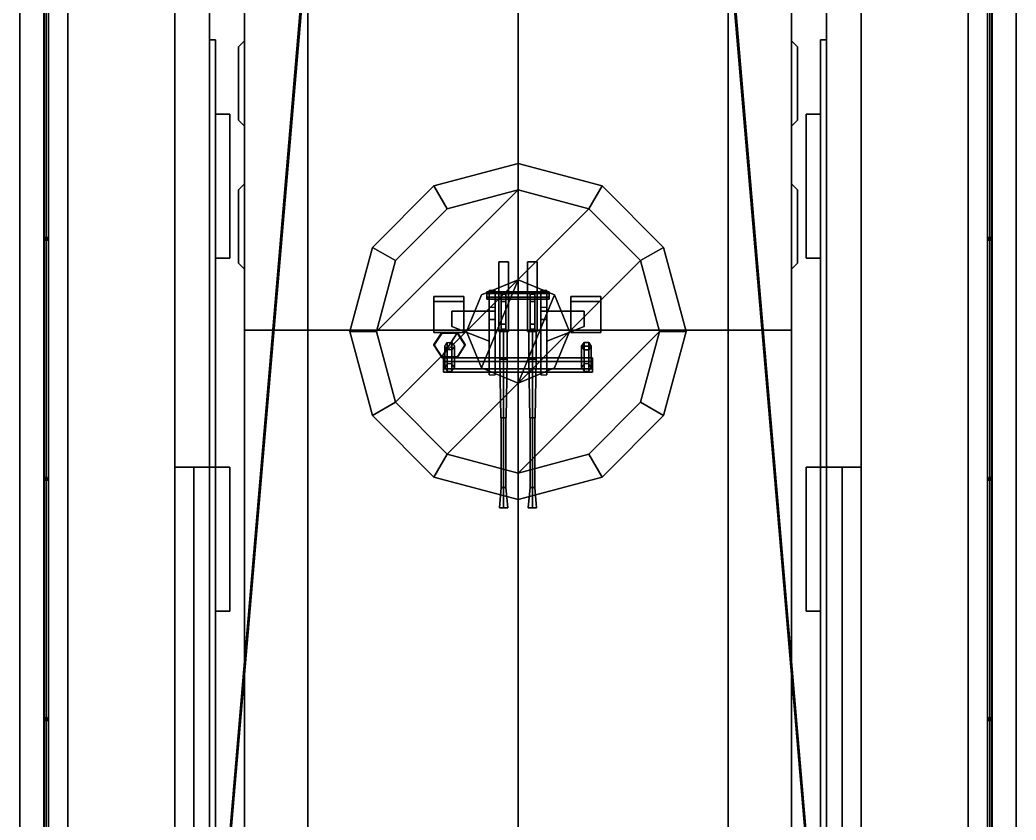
# Model space of a CAD drawing. Header units: millimetres. Extents: x -5.1 to 5.1, y -27.1 to 35.2.
# Drawn here: x -4.15 to 4.15, y 4.27 to 10.93 of the extents above; entities that cross this region are included whole.
import ezdxf

# ---------------------------------------------------------------- set-up
doc = ezdxf.new("R2010")
doc.units = ezdxf.units.MM
for name, color, linetype in [('cables', 6, 'Continuous'), ('drawing', 9, 'Continuous'), ('gun', 1, 'Continuous'), ('railings', 6, 'Continuous'), ('sleeve', 5, 'Continuous'), ('superstructure', 3, 'Continuous'), ('turret', 2, 'Continuous')]:
    doc.layers.add(name, color=color, linetype=linetype)

msp = doc.modelspace()

# ---------------------------------------------------------------- linework, layer by layer
for points in [[(-4.15, 11.13, 0.5), (-4.15, 11.13, 0.25), (-4.15, 0, 0.25), (-4.15, 0, 0.5)], [(-4.15, 0, 0.25), (-4.15, 11.13, 0.25), (-3.95, 11.13, 0.25), (-3.95, 0, 0.25)], [(-3.95, 0, 0.5), (-3.95, 11.13, 0.5), (-4.15, 11.13, 0.5), (-4.15, 0, 0.5)], [(-3.95, 11.13), (-3.95, 11.13, -1.15), (-3.95, 0, -1.15), (-3.95, 0)], [(-3.95, 11.13, -1.15), (-3.75, 11.13, -1.36), (-3.75, 0, -1.36), (-3.95, 0, -1.15)], [(-3.95, 11.13, 0.25), (-3.95, 11.13), (-3.95, 0), (-3.95, 0, 0.25)], [(-3.95, 11.13, 0.89), (-3.95, 11.13, 0.5), (-3.95, 0, 0.5), (-3.95, 0, 0.89)], [(-2.28, 2.44, 0.89), (-2.28, 11.13, 0.89), (-3.95, 11.13, 0.89), (-3.95, 0, 0.89)], [(-3.75, 0, -1.36), (-3.75, 11.13, -1.36), (3.75, 11.13, -1.36), (3.75, 0, -1.36)], [(3.95, 0, 0.89), (3.95, 11.13, 0.89), (2.28, 11.13, 0.89), (2.28, 2.44, 0.89)], [(3.75, 0, -1.36), (3.75, 11.13, -1.36), (3.95, 11.13, -1.15), (3.95, 0, -1.15)], [(3.95, 0, -1.15), (3.95, 11.13, -1.15), (3.95, 11.13), (3.95, 0)], [(3.95, 0), (3.95, 11.13), (3.95, 11.13, 0.25), (3.95, 0, 0.25)], [(3.95, 0, 0.25), (3.95, 11.13, 0.25), (4.15, 11.13, 0.25), (4.15, 0, 0.25)], [(4.15, 0, 0.5), (4.15, 11.13, 0.5), (3.95, 11.13, 0.5), (3.95, 0, 0.5)], [(3.95, 0, 0.5), (3.95, 11.13, 0.5), (3.95, 11.13, 0.89), (3.95, 0, 0.89)], [(4.15, 11.13, 0.25), (4.15, 11.13, 0.5), (4.15, 0, 0.5), (4.15, 0, 0.25)], [(-2.52, 10.77, 3.56), (-2.52, -9.66, 3.56), (-2.52, -8.71, 3.73), (-2.52, 10.15, 3.73)], [(-2.52, 10.77, 3.56), (-2.52, 10.15, 3.73), (-2.52, 10.15, 4.7), (-2.52, 10.77, 4.8)], [(-2.52, 10.15, 4.7), (-2.52, -8.71, 4.7), (-2.52, -9.66, 4.8), (-2.52, 10.77, 4.8)], [(-2.28, 10.76, 2.64), (-2.28, 10.76, 0.97), (-2.33, 10.71, 1.01), (-2.33, 10.71, 2.59)], [(-2.28, 10.76, 0.97), (-2.28, 10.05, 0.97), (-2.33, 10.1, 1.01), (-2.33, 10.71, 1.01)], [(-2.33, 10.71, 2.59), (-2.33, 10.1, 2.59), (-2.28, 10.05, 2.64), (-2.28, 10.76, 2.64)], [(-2.33, 10.71, 1.01), (-2.33, 10.1, 1.01), (-2.33, 10.1, 2.59), (-2.33, 10.71, 2.59)], [(2.33, 10.71, 2.59), (2.33, 10.71, 1.01), (2.28, 10.76, 0.97), (2.28, 10.76, 2.64)], [(2.28, 10.05, 0.97), (2.28, 10.76, 0.97), (2.33, 10.71, 1.01), (2.33, 10.1, 1.01)], [(2.33, 10.1, 2.59), (2.33, 10.71, 2.59), (2.28, 10.76, 2.64), (2.28, 10.05, 2.64)], [(2.33, 10.1, 1.01), (2.33, 10.71, 1.01), (2.33, 10.71, 2.59), (2.33, 10.1, 2.59)], [(2.52, -8.71, 3.73), (2.52, -9.66, 3.56), (2.52, 10.77, 3.56), (2.52, 10.15, 3.73)], [(2.52, 10.15, 4.7), (2.52, 10.15, 3.73), (2.52, 10.77, 3.56), (2.52, 10.77, 4.8)], [(2.52, -9.66, 4.8), (2.52, -8.71, 4.7), (2.52, 10.15, 4.7), (2.52, 10.77, 4.8)], [(-2.52, 10.15, 3.73), (-2.52, 8.95, 3.73), (-2.4, 8.95, 3.73), (-2.4, 10.15, 3.73)], [(-2.52, 10.15, 4.7), (-2.52, 10.15, 3.73), (-2.4, 10.15, 3.73), (-2.4, 10.15, 4.7)], [(-2.4, 10.15, 3.73), (-2.4, 8.95, 3.73), (-2.4, 8.95, 4.7), (-2.4, 10.15, 4.7)], [(2.4, 10.15, 3.73), (2.4, 8.95, 3.73), (2.52, 8.95, 3.73), (2.52, 10.15, 3.73)], [(2.4, 10.15, 4.7), (2.4, 10.15, 3.73), (2.52, 10.15, 3.73), (2.52, 10.15, 4.7)], [(2.4, 8.95, 4.7), (2.4, 8.95, 3.73), (2.4, 10.15, 3.73), (2.4, 10.15, 4.7)], [(-2.33, 10.1, 2.59), (-2.33, 10.1, 1.01), (-2.28, 10.05, 0.97), (-2.28, 10.05, 2.64)], [(2.28, 10.05, 2.64), (2.28, 10.05, 0.97), (2.33, 10.1, 1.01), (2.33, 10.1, 2.59)], [(0, 9.74, 5.39), (-0.7, 9.5524, 5.28), (-0.7, 9.5524, 5.8), (0, 9.74, 5.8)], [(0, 9.74, 5.8), (-0.7, 9.5524, 5.8), (-0.59, 9.3619, 5.8), (0, 9.52, 5.8)], [(0.7, 9.5524, 5.28), (0, 9.74, 5.39), (0, 9.74, 5.8), (0.7, 9.5524, 5.8)], [(0.7, 9.5524, 5.8), (0, 9.74, 5.8), (0, 9.52, 5.8), (0.59, 9.3619, 5.8)], [(-2.28, 9.57, 2.64), (-2.28, 9.57, 0.97), (-2.33, 9.52, 1.01), (-2.33, 9.52, 2.59)], [(-2.28, 9.57, 0.97), (-2.28, 8.86, 0.97), (-2.33, 8.91, 1.01), (-2.33, 9.52, 1.01)], [(-2.33, 9.52, 2.59), (-2.33, 8.91, 2.59), (-2.28, 8.86, 2.64), (-2.28, 9.57, 2.64)], [(-0.7, 9.5524, 5.28), (-1.2124, 9.04, 5.2), (-1.2124, 9.04, 5.8), (-0.7, 9.5524, 5.8)], [(-0.7, 9.5524, 5.8), (-1.2124, 9.04, 5.8), (-1.0219, 8.93, 5.8), (-0.59, 9.3619, 5.8)], [(1.2124, 9.04, 5.8), (0.7, 9.5524, 5.8), (0.59, 9.3619, 5.8), (1.0219, 8.93, 5.8)], [(1.2124, 9.04, 5.2), (0.7, 9.5524, 5.28), (0.7, 9.5524, 5.8), (1.2124, 9.04, 5.8)], [(2.33, 9.52, 2.59), (2.33, 9.52, 1.01), (2.28, 9.57, 0.97), (2.28, 9.57, 2.64)], [(2.28, 8.86, 0.97), (2.28, 9.57, 0.97), (2.33, 9.52, 1.01), (2.33, 8.91, 1.01)], [(2.33, 8.91, 2.59), (2.33, 9.52, 2.59), (2.28, 9.57, 2.64), (2.28, 8.86, 2.64)], [(-2.33, 9.52, 1.01), (-2.33, 8.91, 1.01), (-2.33, 8.91, 2.59), (-2.33, 9.52, 2.59)], [(-1.0219, 7.75, 5.41), (0.59, 9.3619, 5.41), (0, 9.52, 5.41), (-1.18, 8.34, 5.41)], [(-1.18, 8.34, 5.41), (0, 9.52, 5.41), (-0.59, 9.3619, 5.41), (-1.0219, 8.93, 5.41)], [(-0.59, 9.3619, 5.39), (0, 9.52, 5.39), (0, 9.52, 5.8), (-0.59, 9.3619, 5.8)], [(0, 9.52, 5.39), (0.59, 9.3619, 5.39), (0.59, 9.3619, 5.8), (0, 9.52, 5.8)], [(2.33, 8.91, 1.01), (2.33, 9.52, 1.01), (2.33, 9.52, 2.59), (2.33, 8.91, 2.59)], [(-1.0219, 8.93, 5.39), (-0.59, 9.3619, 5.39), (-0.59, 9.3619, 5.8), (-1.0219, 8.93, 5.8)], [(-0.59, 7.3181, 5.41), (1.0219, 8.93, 5.41), (0.59, 9.3619, 5.41), (-1.0219, 7.75, 5.41)], [(0.59, 9.3619, 5.39), (1.0219, 8.93, 5.39), (1.0219, 8.93, 5.8), (0.59, 9.3619, 5.8)], [(-1.2124, 9.04, 5.2), (-1.4, 8.34, 5.17), (-1.4, 8.34, 5.8), (-1.2124, 9.04, 5.8)], [(-1.2124, 9.04, 5.8), (-1.4, 8.34, 5.8), (-1.18, 8.34, 5.8), (-1.0219, 8.93, 5.8)], [(1.4, 8.34, 5.8), (1.2124, 9.04, 5.8), (1.0219, 8.93, 5.8), (1.18, 8.34, 5.8)], [(1.4, 8.34, 5.17), (1.2124, 9.04, 5.2), (1.2124, 9.04, 5.8), (1.4, 8.34, 5.8)], [(-2.4, 8.95, 4.7), (-2.4, 8.95, 3.73), (-2.52, 8.95, 3.73), (-2.52, 8.95, 4.7)], [(-2.52, 8.95, 3.73), (-2.52, 7.21, 3.73), (-2.52, 7.21, 4.7), (-2.52, 8.95, 4.7)], [(-2.33, 8.91, 2.59), (-2.33, 8.91, 1.01), (-2.28, 8.86, 0.97), (-2.28, 8.86, 2.64)], [(-1.18, 8.34, 5.39), (-1.0219, 8.93, 5.39), (-1.0219, 8.93, 5.8), (-1.18, 8.34, 5.8)], [(0, 7.16, 5.41), (1.18, 8.34, 5.41), (1.0219, 8.93, 5.41), (-0.59, 7.3181, 5.41)], [(1.0219, 8.93, 5.39), (1.18, 8.34, 5.39), (1.18, 8.34, 5.8), (1.0219, 8.93, 5.8)], [(2.28, 8.86, 2.64), (2.28, 8.86, 0.97), (2.33, 8.91, 1.01), (2.33, 8.91, 2.59)], [(2.52, 8.95, 4.7), (2.52, 8.95, 3.73), (2.4, 8.95, 3.73), (2.4, 8.95, 4.7)], [(2.52, 7.21, 4.7), (2.52, 7.21, 3.73), (2.52, 8.95, 3.73), (2.52, 8.95, 4.7)], [(-1.4, 8.34, 5.17), (-1.2124, 7.64, 5.2), (-1.2124, 7.64, 5.8), (-1.4, 8.34, 5.8)], [(-1.4, 8.34, 5.8), (-1.2124, 7.64, 5.8), (-1.0219, 7.75, 5.8), (-1.18, 8.34, 5.8)], [(-1.0219, 7.75, 5.39), (-1.18, 8.34, 5.39), (-1.18, 8.34, 5.8), (-1.0219, 7.75, 5.8)], [(0.59, 7.3181, 5.41), (1.0219, 7.75, 5.41), (1.18, 8.34, 5.41), (0, 7.16, 5.41)], [(1.18, 8.34, 5.39), (1.0219, 7.75, 5.39), (1.0219, 7.75, 5.8), (1.18, 8.34, 5.8)], [(1.2124, 7.64, 5.8), (1.4, 8.34, 5.8), (1.18, 8.34, 5.8), (1.0219, 7.75, 5.8)], [(1.2124, 7.64, 5.2), (1.4, 8.34, 5.17), (1.4, 8.34, 5.8), (1.2124, 7.64, 5.8)], [(-1.2124, 7.64, 5.8), (-0.7, 7.1276, 5.8), (-0.59, 7.3181, 5.8), (-1.0219, 7.75, 5.8)], [(-0.59, 7.3181, 5.39), (-1.0219, 7.75, 5.39), (-1.0219, 7.75, 5.8), (-0.59, 7.3181, 5.8)], [(1.0219, 7.75, 5.39), (0.59, 7.3181, 5.39), (0.59, 7.3181, 5.8), (1.0219, 7.75, 5.8)], [(0.7, 7.1276, 5.8), (1.2124, 7.64, 5.8), (1.0219, 7.75, 5.8), (0.59, 7.3181, 5.8)], [(-1.2124, 7.64, 5.2), (-0.7, 7.1276, 5.28), (-0.7, 7.1276, 5.8), (-1.2124, 7.64, 5.8)], [(0.7, 7.1276, 5.28), (1.2124, 7.64, 5.2), (1.2124, 7.64, 5.8), (0.7, 7.1276, 5.8)], [(-0.7, 7.1276, 5.8), (0, 6.94, 5.8), (0, 7.16, 5.8), (-0.59, 7.3181, 5.8)], [(0, 7.16, 5.39), (-0.59, 7.3181, 5.39), (-0.59, 7.3181, 5.8), (0, 7.16, 5.8)], [(0.59, 7.3181, 5.39), (0, 7.16, 5.39), (0, 7.16, 5.8), (0.59, 7.3181, 5.8)], [(0, 6.94, 5.8), (0.7, 7.1276, 5.8), (0.59, 7.3181, 5.8), (0, 7.16, 5.8)], [(-2.52, 7.21, 4.7), (-2.52, 7.21, 3.73), (-2.4, 7.21, 3.73), (-2.4, 7.21, 4.7)], [(-2.52, 7.21, 3.73), (-2.52, 6.01, 3.73), (-2.4, 6.01, 3.73), (-2.4, 7.21, 3.73)], [(-2.4, 7.21, 3.73), (-2.4, 6.01, 3.73), (-2.4, 6.01, 4.7), (-2.4, 7.21, 4.7)], [(2.4, 6.01, 4.7), (2.4, 6.01, 3.73), (2.4, 7.21, 3.73), (2.4, 7.21, 4.7)], [(2.4, 7.21, 4.7), (2.4, 7.21, 3.73), (2.52, 7.21, 3.73), (2.52, 7.21, 4.7)], [(2.4, 7.21, 3.73), (2.4, 6.01, 3.73), (2.52, 6.01, 3.73), (2.52, 7.21, 3.73)], [(-0.7, 7.1276, 5.28), (0, 6.94, 5.39), (0, 6.94, 5.8), (-0.7, 7.1276, 5.8)], [(0, 6.94, 5.39), (0.7, 7.1276, 5.28), (0.7, 7.1276, 5.8), (0, 6.94, 5.8)], [(-2.4, 6.01, 4.7), (-2.4, 6.01, 3.73), (-2.52, 6.01, 3.73), (-2.52, 6.01, 4.7)], [(-2.52, 6.01, 3.73), (-2.52, 4.27, 3.73), (-2.52, 4.27, 4.7), (-2.52, 6.01, 4.7)], [(2.52, 6.01, 4.7), (2.52, 6.01, 3.73), (2.4, 6.01, 3.73), (2.4, 6.01, 4.7)], [(2.52, 4.27, 4.7), (2.52, 4.27, 3.73), (2.52, 6.01, 3.73), (2.52, 6.01, 4.7)]]:
    msp.add_3dface(points)
at = {"layer": 'cables'}
for points in [[(-3.5, -8.705, 14.88), (-1.75, 11.77, 15.925), (-1.75, 11.77, 15.905), (-3.5, -8.705, 14.86)], [(-3.495, -8.705, 14.86), (-1.74, 11.77, 15.905), (-1.74, 11.77, 15.925), (-3.495, -8.705, 14.88)], [(3.495, -8.705, 14.86), (1.74, 11.77, 15.905), (1.74, 11.77, 15.925), (3.495, -8.705, 14.88)], [(3.5, -8.705, 14.88), (1.75, 11.77, 15.925), (1.75, 11.77, 15.905), (3.5, -8.705, 14.86)]]:
    msp.add_3dface(points, dxfattribs=at)
at = {"layer": 'drawing'}
msp.add_xline((0, -16.63, 27.7), (0, -1), dxfattribs=at)
at = {"layer": 'gun'}
for points in [[(-0.12, 7.62, 6.11), (-0.14, 7.62, 6.09), (-0.14, 7.04, 6.09), (-0.12, 7.04, 6.11)], [(-0.14, 7.62, 6.09), (-0.12, 7.62, 6.07), (-0.12, 7.04, 6.07), (-0.14, 7.04, 6.09)], [(-0.12, 7.62, 6.07), (-0.1, 7.62, 6.09), (-0.1, 7.04, 6.09), (-0.12, 7.04, 6.07)], [(-0.1, 7.62, 6.09), (-0.12, 7.62, 6.11), (-0.12, 7.04, 6.11), (-0.1, 7.04, 6.09)], [(0.12, 7.62, 6.11), (0.1, 7.62, 6.09), (0.1, 7.04, 6.09), (0.12, 7.04, 6.11)], [(0.1, 7.62, 6.09), (0.12, 7.62, 6.07), (0.12, 7.04, 6.07), (0.1, 7.04, 6.09)], [(0.12, 7.62, 6.07), (0.14, 7.62, 6.09), (0.14, 7.04, 6.09), (0.12, 7.04, 6.07)], [(0.14, 7.62, 6.09), (0.12, 7.62, 6.11), (0.12, 7.04, 6.11), (0.14, 7.04, 6.09)], [(-0.12, 7.04, 6.11), (-0.14, 7.04, 6.09), (-0.155, 6.87, 6.09), (-0.12, 6.87, 6.125)], [(-0.14, 7.04, 6.09), (-0.12, 7.04, 6.07), (-0.12, 6.87, 6.055), (-0.155, 6.87, 6.09)], [(-0.12, 7.04, 6.07), (-0.1, 7.04, 6.09), (-0.085, 6.87, 6.09), (-0.12, 6.87, 6.055)], [(-0.1, 7.04, 6.09), (-0.12, 7.04, 6.11), (-0.12, 6.87, 6.125), (-0.085, 6.87, 6.09)], [(0.12, 7.04, 6.11), (0.1, 7.04, 6.09), (0.085, 6.87, 6.09), (0.12, 6.87, 6.125)], [(0.1, 7.04, 6.09), (0.12, 7.04, 6.07), (0.12, 6.87, 6.055), (0.085, 6.87, 6.09)], [(0.12, 7.04, 6.07), (0.14, 7.04, 6.09), (0.155, 6.87, 6.09), (0.12, 6.87, 6.055)], [(0.14, 7.04, 6.09), (0.12, 7.04, 6.11), (0.12, 6.87, 6.125), (0.155, 6.87, 6.09)]]:
    msp.add_3dface(points, dxfattribs=at)
at = {"layer": 'railings'}
for points in [[(-3.93, -0.87, 1.86), (-3.9473, -0.9, 1.89), (-3.9473, 11.13, 1.89), (-3.93, 11.13, 1.86)], [(-3.9473, -0.9, 1.89), (-3.9127, -0.9, 1.89), (-3.9127, 11.13, 1.89), (-3.9473, 11.13, 1.89)], [(-3.9127, -0.9, 1.89), (-3.93, -0.87, 1.86), (-3.93, 11.13, 1.86), (-3.9127, 11.13, 1.89)], [(3.93, -0.87, 1.86), (3.9127, -0.9, 1.89), (3.9127, 11.13, 1.89), (3.93, 11.13, 1.86)], [(3.9127, -0.9, 1.89), (3.9473, -0.9, 1.89), (3.9473, 11.13, 1.89), (3.9127, 11.13, 1.89)], [(3.9473, -0.9, 1.89), (3.93, -0.87, 1.86), (3.93, 11.13, 1.86), (3.9473, 11.13, 1.89)], [(-3.93, 9.13, 0.89), (-3.9473, 9.1, 0.89), (-3.9473, 9.1, 1.89), (-3.93, 9.13, 1.86)], [(-3.9473, 9.1, 0.89), (-3.9127, 9.1, 0.89), (-3.9127, 9.1, 1.89), (-3.9473, 9.1, 1.89)], [(-3.9127, 9.1, 0.89), (-3.93, 9.13, 0.89), (-3.93, 9.13, 1.86), (-3.9127, 9.1, 1.89)], [(3.93, 9.13, 0.89), (3.9127, 9.1, 0.89), (3.9127, 9.1, 1.89), (3.93, 9.13, 1.86)], [(3.9127, 9.1, 0.89), (3.9473, 9.1, 0.89), (3.9473, 9.1, 1.89), (3.9127, 9.1, 1.89)], [(3.9473, 9.1, 0.89), (3.93, 9.13, 0.89), (3.93, 9.13, 1.86), (3.9473, 9.1, 1.89)], [(-3.93, 7.13, 0.89), (-3.9473, 7.1, 0.89), (-3.9473, 7.1, 1.89), (-3.93, 7.13, 1.86)], [(-3.9473, 7.1, 0.89), (-3.9127, 7.1, 0.89), (-3.9127, 7.1, 1.89), (-3.9473, 7.1, 1.89)], [(-3.9127, 7.1, 0.89), (-3.93, 7.13, 0.89), (-3.93, 7.13, 1.86), (-3.9127, 7.1, 1.89)], [(3.93, 7.13, 0.89), (3.9127, 7.1, 0.89), (3.9127, 7.1, 1.89), (3.93, 7.13, 1.86)], [(3.9127, 7.1, 0.89), (3.9473, 7.1, 0.89), (3.9473, 7.1, 1.89), (3.9127, 7.1, 1.89)], [(3.9473, 7.1, 0.89), (3.93, 7.13, 0.89), (3.93, 7.13, 1.86), (3.9473, 7.1, 1.89)], [(-3.93, 5.13, 0.89), (-3.9473, 5.1, 0.89), (-3.9473, 5.1, 1.89), (-3.93, 5.13, 1.86)], [(-3.9473, 5.1, 0.89), (-3.9127, 5.1, 0.89), (-3.9127, 5.1, 1.89), (-3.9473, 5.1, 1.89)], [(-3.9127, 5.1, 0.89), (-3.93, 5.13, 0.89), (-3.93, 5.13, 1.86), (-3.9127, 5.1, 1.89)], [(3.93, 5.13, 0.89), (3.9127, 5.1, 0.89), (3.9127, 5.1, 1.89), (3.93, 5.13, 1.86)], [(3.9127, 5.1, 0.89), (3.9473, 5.1, 0.89), (3.9473, 5.1, 1.89), (3.9127, 5.1, 1.89)], [(3.9473, 5.1, 0.89), (3.93, 5.13, 0.89), (3.93, 5.13, 1.86), (3.9473, 5.1, 1.89)]]:
    msp.add_3dface(points, dxfattribs=at)
at = {"layer": 'sleeve'}
for points in [[(-0.16, 8.92, 6.18), (-0.08, 8.92, 6.18), (-0.08, 8.92, 6.01), (-0.16, 8.92, 6.01)], [(-0.16, 8.92, 6.01), (-0.16, 8.34, 6.01), (-0.16, 8.34, 6.18), (-0.16, 8.92, 6.18)], [(-0.08, 8.92, 6.01), (-0.08, 8.34, 6.01), (-0.16, 8.34, 6.01), (-0.16, 8.92, 6.01)], [(-0.16, 8.34, 6.18), (-0.08, 8.34, 6.18), (-0.08, 8.92, 6.18), (-0.16, 8.92, 6.18)], [(-0.08, 8.92, 6.18), (-0.08, 8.34, 6.18), (-0.08, 8.34, 6.01), (-0.08, 8.92, 6.01)], [(0.08, 8.92, 6.18), (0.16, 8.92, 6.18), (0.16, 8.92, 6.01), (0.08, 8.92, 6.01)], [(0.08, 8.92, 6.01), (0.08, 8.34, 6.01), (0.08, 8.34, 6.18), (0.08, 8.92, 6.18)], [(0.16, 8.92, 6.01), (0.16, 8.34, 6.01), (0.08, 8.34, 6.01), (0.08, 8.92, 6.01)], [(0.08, 8.34, 6.18), (0.16, 8.34, 6.18), (0.16, 8.92, 6.18), (0.08, 8.92, 6.18)], [(0.16, 8.92, 6.18), (0.16, 8.34, 6.18), (0.16, 8.34, 6.01), (0.16, 8.92, 6.01)], [(-0.26, 8.61, 6.15), (-0.26, 8.67, 6.15), (-0.26, 8.655, 6.124), (-0.26, 8.625, 6.124)], [(-0.26, 8.625, 6.176), (-0.26, 8.655, 6.176), (-0.26, 8.67, 6.15), (-0.26, 8.61, 6.15)], [(0.26, 8.67, 6.15), (0.26, 8.655, 6.124), (-0.26, 8.655, 6.124), (-0.26, 8.67, 6.15)], [(0.26, 8.655, 6.176), (0.26, 8.67, 6.15), (-0.26, 8.67, 6.15), (-0.26, 8.655, 6.176)], [(0.26, 8.655, 6.124), (0.26, 8.625, 6.124), (-0.26, 8.625, 6.124), (-0.26, 8.655, 6.124)], [(0.26, 8.625, 6.176), (0.26, 8.655, 6.176), (-0.26, 8.655, 6.176), (-0.26, 8.625, 6.176)], [(-0.14, 8.65, 6.28), (-0.14, 8.4, 6.26), (-0.14, 8.36, 6.43), (-0.14, 8.59, 6.49)], [(-0.14, 8.59, 6.49), (-0.1, 8.59, 6.49), (-0.1, 8.65, 6.28), (-0.14, 8.65, 6.28)], [(-0.14, 8.65, 6.18), (-0.14, 8.4, 6.18), (-0.14, 8.4, 6.26), (-0.14, 8.65, 6.28)], [(-0.14, 8.65, 6.28), (-0.1, 8.65, 6.28), (-0.1, 8.65, 6.18), (-0.14, 8.65, 6.18)], [(-0.1, 8.59, 6.49), (-0.1, 8.36, 6.43), (-0.1, 8.4, 6.26), (-0.1, 8.65, 6.28)], [(-0.1, 8.65, 6.28), (-0.1, 8.4, 6.26), (-0.1, 8.4, 6.18), (-0.1, 8.65, 6.18)], [(0.1, 8.65, 6.28), (0.1, 8.4, 6.26), (0.1, 8.36, 6.43), (0.1, 8.59, 6.49)], [(0.1, 8.59, 6.49), (0.14, 8.59, 6.49), (0.14, 8.65, 6.28), (0.1, 8.65, 6.28)], [(0.1, 8.65, 6.18), (0.1, 8.4, 6.18), (0.1, 8.4, 6.26), (0.1, 8.65, 6.28)], [(0.1, 8.65, 6.28), (0.14, 8.65, 6.28), (0.14, 8.65, 6.18), (0.1, 8.65, 6.18)], [(0.14, 8.59, 6.49), (0.14, 8.36, 6.43), (0.14, 8.4, 6.26), (0.14, 8.65, 6.28)], [(0.14, 8.65, 6.28), (0.14, 8.4, 6.26), (0.14, 8.4, 6.18), (0.14, 8.65, 6.18)], [(0.26, 8.625, 6.124), (0.26, 8.655, 6.124), (0.26, 8.67, 6.15), (0.26, 8.61, 6.15)], [(0.26, 8.61, 6.15), (0.26, 8.67, 6.15), (0.26, 8.655, 6.176), (0.26, 8.625, 6.176)], [(0.26, 8.625, 6.124), (0.26, 8.61, 6.15), (-0.26, 8.61, 6.15), (-0.26, 8.625, 6.124)], [(0.26, 8.61, 6.15), (0.26, 8.625, 6.176), (-0.26, 8.625, 6.176), (-0.26, 8.61, 6.15)], [(-0.14, 8.36, 6.43), (-0.1, 8.36, 6.43), (-0.1, 8.59, 6.49), (-0.14, 8.59, 6.49)], [(0.1, 8.36, 6.43), (0.14, 8.36, 6.43), (0.14, 8.59, 6.49), (0.1, 8.59, 6.49)], [(-0.14, 8.4, 6.26), (-0.1, 8.4, 6.26), (-0.1, 8.36, 6.43), (-0.14, 8.36, 6.43)], [(-0.14, 8.4, 6.18), (-0.1, 8.4, 6.18), (-0.1, 8.4, 6.26), (-0.14, 8.4, 6.26)], [(0.1, 8.4, 6.26), (0.14, 8.4, 6.26), (0.14, 8.36, 6.43), (0.1, 8.36, 6.43)], [(0.1, 8.4, 6.18), (0.14, 8.4, 6.18), (0.14, 8.4, 6.26), (0.1, 8.4, 6.26)], [(-0.16, 8.34, 6.01), (-0.08, 8.34, 6.01), (-0.08, 8.34, 6.18), (-0.16, 8.34, 6.18)], [(-0.12, 8.34, 6.125), (-0.1503, 8.34, 6.1075), (-0.1503, 8.11, 6.1075), (-0.12, 8.11, 6.125)], [(-0.1503, 8.34, 6.1075), (-0.1503, 8.34, 6.0725), (-0.1503, 8.11, 6.0725), (-0.1503, 8.11, 6.1075)], [(-0.1503, 8.34, 6.0725), (-0.12, 8.34, 6.055), (-0.12, 8.11, 6.055), (-0.1503, 8.11, 6.0725)], [(-0.12, 8.34, 6.055), (-0.0897, 8.34, 6.0725), (-0.0897, 8.11, 6.0725), (-0.12, 8.11, 6.055)], [(-0.0897, 8.34, 6.1075), (-0.12, 8.34, 6.125), (-0.12, 8.11, 6.125), (-0.0897, 8.11, 6.1075)], [(-0.0897, 8.34, 6.0725), (-0.0897, 8.34, 6.1075), (-0.0897, 8.11, 6.1075), (-0.0897, 8.11, 6.0725)], [(0.08, 8.34, 6.01), (0.16, 8.34, 6.01), (0.16, 8.34, 6.18), (0.08, 8.34, 6.18)], [(0.12, 8.34, 6.125), (0.0897, 8.34, 6.1075), (0.0897, 8.11, 6.1075), (0.12, 8.11, 6.125)], [(0.0897, 8.34, 6.1075), (0.0897, 8.34, 6.0725), (0.0897, 8.11, 6.0725), (0.0897, 8.11, 6.1075)], [(0.0897, 8.34, 6.0725), (0.12, 8.34, 6.055), (0.12, 8.11, 6.055), (0.0897, 8.11, 6.0725)], [(0.12, 8.34, 6.055), (0.1503, 8.34, 6.0725), (0.1503, 8.11, 6.0725), (0.12, 8.11, 6.055)], [(0.1503, 8.34, 6.1075), (0.12, 8.34, 6.125), (0.12, 8.11, 6.125), (0.1503, 8.11, 6.1075)], [(0.1503, 8.34, 6.0725), (0.1503, 8.34, 6.1075), (0.1503, 8.11, 6.1075), (0.1503, 8.11, 6.0725)], [(-0.12, 7.62, 6.065), (-0.1417, 7.62, 6.0775), (-0.1503, 8.11, 6.0725), (-0.12, 8.11, 6.055)], [(-0.1417, 7.62, 6.0775), (-0.1417, 7.62, 6.1025), (-0.1503, 8.11, 6.1075), (-0.1503, 8.11, 6.0725)], [(-0.1417, 7.62, 6.1025), (-0.12, 7.62, 6.115), (-0.12, 8.11, 6.125), (-0.1503, 8.11, 6.1075)], [(-0.12, 7.62, 6.115), (-0.0983, 7.62, 6.1025), (-0.0897, 8.11, 6.1075), (-0.12, 8.11, 6.125)], [(-0.0983, 7.62, 6.0775), (-0.12, 7.62, 6.065), (-0.12, 8.11, 6.055), (-0.0897, 8.11, 6.0725)], [(-0.0983, 7.62, 6.1025), (-0.0983, 7.62, 6.0775), (-0.0897, 8.11, 6.0725), (-0.0897, 8.11, 6.1075)], [(0.12, 7.62, 6.065), (0.0983, 7.62, 6.0775), (0.0897, 8.11, 6.0725), (0.12, 8.11, 6.055)], [(0.0983, 7.62, 6.0775), (0.0983, 7.62, 6.1025), (0.0897, 8.11, 6.1075), (0.0897, 8.11, 6.0725)], [(0.0983, 7.62, 6.1025), (0.12, 7.62, 6.115), (0.12, 8.11, 6.125), (0.0897, 8.11, 6.1075)], [(0.12, 7.62, 6.115), (0.1417, 7.62, 6.1025), (0.1503, 8.11, 6.1075), (0.12, 8.11, 6.125)], [(0.1417, 7.62, 6.0775), (0.12, 7.62, 6.065), (0.12, 8.11, 6.055), (0.1503, 8.11, 6.0725)], [(0.1417, 7.62, 6.1025), (0.1417, 7.62, 6.0775), (0.1503, 8.11, 6.0725), (0.1503, 8.11, 6.1075)], [(-0.12, 7.62, 6.065), (-0.0983, 7.62, 6.0775), (-0.0983, 7.62, 6.1025), (-0.1417, 7.62, 6.0775)], [(-0.1417, 7.62, 6.0775), (-0.0983, 7.62, 6.1025), (-0.12, 7.62, 6.115), (-0.1417, 7.62, 6.1025)], [(0.0983, 7.62, 6.0775), (0.1417, 7.62, 6.1025), (0.12, 7.62, 6.115), (0.0983, 7.62, 6.1025)], [(0.12, 7.62, 6.065), (0.1417, 7.62, 6.0775), (0.1417, 7.62, 6.1025), (0.0983, 7.62, 6.0775)]]:
    msp.add_3dface(points, dxfattribs=at)
at = {"layer": 'superstructure'}
for points in [[(-2.86, 11.13, 4.96), (-2.86, -10.52, 4.96), (-1.75, -10.52, 5.12), (-1.75, 11.52, 5.12)], [(-1.75, -10.52, 5.12), (0, -10.52, 5.39), (0, 11.52, 5.39), (-1.75, 11.52, 5.12)], [(0, 11.52, 5.39), (0, -10.52, 5.39), (1.75, -10.52, 5.12), (1.75, 11.52, 5.12)], [(1.75, -10.52, 5.12), (2.86, -10.52, 4.96), (2.86, 11.13, 4.96), (1.75, 11.52, 5.12)], [(-2.57, 11.23, 2.75), (-2.57, 10.77, 3.56), (-2.57, 10.77, 4.8), (-2.57, 11.23, 4.8)], [(-2.57, 11.23, 2.75), (-2.57, 7.21, 2.98), (-2.57, 7.21, 3.56), (-2.57, 10.77, 3.56)], [(-2.57, 11.23, 2.75), (-2.57, -9.66, 2.75), (-2.57, -0.43, 2.98), (-2.57, 7.21, 2.98)], [(2.57, 10.77, 4.8), (2.57, 10.77, 3.56), (2.57, 11.23, 2.75), (2.57, 11.23, 4.8)], [(2.57, 7.21, 3.56), (2.57, 7.21, 2.98), (2.57, 11.23, 2.75), (2.57, 10.77, 3.56)], [(2.57, -0.43, 2.98), (2.57, -9.66, 2.75), (2.57, 11.23, 2.75), (2.57, 7.21, 2.98)], [(-2.86, 11.13, 4.8), (-2.86, -10.52, 4.8), (-2.86, -10.52, 4.96), (-2.86, 11.13, 4.96)], [(-2.28, 10.76, 2.64), (-2.28, 8.86, 2.64), (-2.28, 8.35, 2.75), (-2.28, 11.13, 2.75)], [(-2.28, 11.13, 0.89), (-2.28, 10.76, 0.97), (-2.28, 10.76, 2.64), (-2.28, 11.13, 2.75)], [(-2.28, 11.13, 0.89), (-2.28, 8.35, 0.89), (-2.28, 8.86, 0.97), (-2.28, 10.76, 0.97)], [(2.28, 8.86, 0.97), (2.28, 8.35, 0.89), (2.28, 11.13, 0.89), (2.28, 10.76, 0.97)], [(2.28, 8.35, 2.75), (2.28, 8.86, 2.64), (2.28, 10.76, 2.64), (2.28, 11.13, 2.75)], [(2.28, 10.76, 2.64), (2.28, 10.76, 0.97), (2.28, 11.13, 0.89), (2.28, 11.13, 2.75)], [(2.86, -10.52, 4.96), (2.86, -10.52, 4.8), (2.86, 11.13, 4.8), (2.86, 11.13, 4.96)], [(-2.57, 10.77, 3.56), (-2.57, 7.21, 3.56), (-2.52, 7.21, 3.56), (-2.52, 10.77, 3.56)], [(-2.57, 10.77, 4.8), (-2.57, 10.77, 3.56), (-2.52, 10.77, 3.56), (-2.52, 10.77, 4.8)], [(2.52, 10.77, 4.8), (2.52, 10.77, 3.56), (2.57, 10.77, 3.56), (2.57, 10.77, 4.8)], [(2.52, 10.77, 3.56), (2.52, 7.21, 3.56), (2.57, 7.21, 3.56), (2.57, 10.77, 3.56)], [(-2.28, 10.05, 0.97), (-2.28, 9.57, 0.97), (-2.28, 9.57, 2.64), (-2.28, 10.05, 2.64)], [(2.28, 9.57, 2.64), (2.28, 9.57, 0.97), (2.28, 10.05, 0.97), (2.28, 10.05, 2.64)], [(-2.28, 8.86, 0.97), (-2.28, 8.35, 0.89), (-2.28, 8.35, 2.75), (-2.28, 8.86, 2.64)], [(2.28, 8.35, 2.75), (2.28, 8.35, 0.89), (2.28, 8.86, 0.97), (2.28, 8.86, 2.64)], [(-2.28, 8.35, 2.75), (-2.28, 8.35, 1.96), (2.28, 8.35, 1.96), (2.28, 8.35, 2.75)], [(-2.28, 8.35, 0.89), (-2.28, 2.44, 0.89), (-2.28, 2.44, 1.96), (-2.28, 8.35, 1.96)], [(-2.28, 8.35, 1.96), (-2.28, 2.44, 1.96), (2.28, 2.44, 1.96), (2.28, 8.35, 1.96)], [(2.28, 2.44, 1.96), (2.28, 2.44, 0.89), (2.28, 8.35, 0.89), (2.28, 8.35, 1.96)], [(-2.86, 7.21, 2.98), (-2.86, -0.43, 2.98), (-2.86, -0.43, 3.38), (-2.86, 7.21, 3.38)], [(-2.86, 7.21, 3.38), (-2.86, -0.43, 3.38), (-2.7, -0.43, 3.56), (-2.7, 7.21, 3.56)], [(-2.57, 7.21, 3.56), (-2.86, 7.21, 2.98), (-2.86, 7.21, 3.38), (-2.7, 7.21, 3.56)], [(-2.7, -0.43, 3.56), (-2.52, -0.43, 3.56), (-2.52, 7.21, 3.56), (-2.7, 7.21, 3.56)], [(2.52, -0.43, 3.56), (2.7, -0.43, 3.56), (2.7, 7.21, 3.56), (2.52, 7.21, 3.56)], [(2.57, 7.21, 2.98), (2.57, 7.21, 3.56), (2.86, 7.21, 2.98)], [(2.86, 7.21, 2.98), (2.57, 7.21, 3.56), (2.7, 7.21, 3.56), (2.86, 7.21, 3.38)], [(2.7, -0.43, 3.56), (2.86, -0.43, 3.38), (2.86, 7.21, 3.38), (2.7, 7.21, 3.56)], [(2.86, -0.43, 3.38), (2.86, -0.43, 2.98), (2.86, 7.21, 2.98), (2.86, 7.21, 3.38)]]:
    msp.add_3dface(points, dxfattribs=at)
at = {"layer": 'turret'}
for points in [[(-0.3041, 8.6441, 5.44), (-0.43, 8.34, 5.44), (-0.3041, 8.0359, 5.44), (0, 8.77, 5.44)], [(0, 8.77, 5.44), (-0.3041, 8.0359, 5.44), (0, 7.91, 5.44), (0.3041, 8.6441, 5.44)], [(0, 8.77, 5.41), (-0.3041, 8.6441, 5.41), (-0.3041, 8.6441, 5.44), (0, 8.77, 5.44)], [(0.3041, 8.6441, 5.41), (0, 8.77, 5.41), (0, 8.77, 5.44), (0.3041, 8.6441, 5.44)], [(-0.3041, 8.6441, 5.41), (-0.43, 8.34, 5.41), (-0.43, 8.34, 5.44), (-0.3041, 8.6441, 5.44)], [(-0.24, 8.66, 6.03), (-0.24, 8.44, 6.03), (-0.24, 8.51, 6.18), (-0.24, 8.68, 6.18)], [(-0.24, 8.51, 6.18), (-0.19, 8.51, 6.18), (-0.19, 8.68, 6.18), (-0.24, 8.68, 6.18)], [(-0.24, 8.68, 6.18), (-0.19, 8.68, 6.18), (-0.19, 8.66, 6.03), (-0.24, 8.66, 6.03)], [(-0.24, 8.54, 5.44), (-0.24, 7.98, 5.44), (-0.24, 8.44, 6.03), (-0.24, 8.66, 6.03)], [(-0.24, 8.66, 6.03), (-0.19, 8.66, 6.03), (-0.19, 8.54, 5.44), (-0.24, 8.54, 5.44)], [(-0.19, 8.68, 6.18), (-0.19, 8.51, 6.18), (-0.19, 8.44, 6.03), (-0.19, 8.66, 6.03)], [(-0.19, 8.66, 6.03), (-0.19, 8.44, 6.03), (-0.19, 7.98, 5.44), (-0.19, 8.54, 5.44)], [(0.3041, 8.6441, 5.44), (0, 7.91, 5.44), (0.3041, 8.0359, 5.44), (0.43, 8.34, 5.44)], [(0.19, 8.68, 6.18), (0.24, 8.68, 6.18), (0.24, 8.66, 6.03), (0.19, 8.66, 6.03)], [(0.19, 8.51, 6.18), (0.24, 8.51, 6.18), (0.24, 8.68, 6.18), (0.19, 8.68, 6.18)], [(0.19, 8.66, 6.03), (0.19, 8.44, 6.03), (0.19, 8.51, 6.18), (0.19, 8.68, 6.18)], [(0.19, 8.66, 6.03), (0.24, 8.66, 6.03), (0.24, 8.54, 5.44), (0.19, 8.54, 5.44)], [(0.19, 8.54, 5.44), (0.19, 7.98, 5.44), (0.19, 8.44, 6.03), (0.19, 8.66, 6.03)], [(0.24, 8.68, 6.18), (0.24, 8.51, 6.18), (0.24, 8.44, 6.03), (0.24, 8.66, 6.03)], [(0.24, 8.66, 6.03), (0.24, 8.44, 6.03), (0.24, 7.98, 5.44), (0.24, 8.54, 5.44)], [(0.43, 8.34, 5.41), (0.3041, 8.6441, 5.41), (0.3041, 8.6441, 5.44), (0.43, 8.34, 5.44)], [(-0.7, 8.59, 5.66), (-0.7, 8.63, 5.88), (-0.45, 8.63, 5.88), (-0.45, 8.59, 5.66)], [(-0.45, 8.59, 5.66), (-0.45, 8.63, 5.88), (-0.7, 8.63, 5.88), (-0.7, 8.59, 5.66)], [(-0.7, 8.59, 5.66), (-0.7, 8.33, 5.66), (-0.45, 8.33, 5.66), (-0.45, 8.59, 5.66)], [(-0.45, 8.59, 5.66), (-0.45, 8.33, 5.66), (-0.7, 8.33, 5.66), (-0.7, 8.59, 5.66)], [(0.69, 8.59, 5.66), (0.69, 8.63, 5.88), (0.44, 8.63, 5.88), (0.44, 8.59, 5.66)], [(0.44, 8.59, 5.66), (0.44, 8.63, 5.88), (0.69, 8.63, 5.88), (0.69, 8.59, 5.66)], [(0.69, 8.59, 5.66), (0.69, 8.33, 5.66), (0.44, 8.33, 5.66), (0.44, 8.59, 5.66)], [(0.44, 8.59, 5.66), (0.44, 8.33, 5.66), (0.69, 8.33, 5.66), (0.69, 8.59, 5.66)], [(-0.24, 8.51, 5.49), (-0.24, 8.26, 5.5), (-0.55, 8.38, 5.57), (-0.55, 8.51, 5.57)], [(-0.55, 8.51, 5.66), (-0.55, 8.38, 5.66), (-0.24, 8.26, 5.66), (-0.24, 8.51, 5.66)], [(-0.55, 8.51, 5.57), (-0.55, 8.51, 5.66), (-0.24, 8.51, 5.66), (-0.24, 8.51, 5.49)], [(-0.55, 8.38, 5.57), (-0.55, 8.38, 5.66), (-0.55, 8.51, 5.66), (-0.55, 8.51, 5.57)], [(-0.24, 8.44, 6.03), (-0.19, 8.44, 6.03), (-0.19, 8.51, 6.18), (-0.24, 8.51, 6.18)], [(0.19, 8.44, 6.03), (0.24, 8.44, 6.03), (0.24, 8.51, 6.18), (0.19, 8.51, 6.18)], [(0.24, 8.51, 5.49), (0.24, 8.51, 5.66), (0.55, 8.51, 5.66), (0.55, 8.51, 5.57)], [(0.55, 8.51, 5.57), (0.55, 8.38, 5.57), (0.24, 8.26, 5.5), (0.24, 8.51, 5.49)], [(0.24, 8.51, 5.66), (0.24, 8.26, 5.66), (0.55, 8.38, 5.66), (0.55, 8.51, 5.66)], [(0.55, 8.51, 5.66), (0.55, 8.38, 5.66), (0.55, 8.38, 5.57), (0.55, 8.51, 5.57)], [(-0.24, 7.98, 5.44), (-0.19, 7.98, 5.44), (-0.19, 8.44, 6.03), (-0.24, 8.44, 6.03)], [(0.19, 7.98, 5.44), (0.24, 7.98, 5.44), (0.24, 8.44, 6.03), (0.19, 8.44, 6.03)], [(-0.635, 8.3322, 5.8003), (-0.7, 8.2302, 5.8478), (-0.635, 8.1281, 5.8954), (-0.505, 8.3322, 5.8003)], [(-0.635, 8.3238, 5.7821), (-0.7, 8.2217, 5.8297), (-0.7, 8.2302, 5.8478), (-0.635, 8.3322, 5.8003)], [(-0.505, 8.3322, 5.8003), (-0.635, 8.1281, 5.8954), (-0.505, 8.1281, 5.8954), (-0.44, 8.2302, 5.8478)], [(-0.505, 8.3238, 5.7821), (-0.635, 8.3238, 5.7821), (-0.635, 8.3322, 5.8003), (-0.505, 8.3322, 5.8003)], [(-0.24, 8.26, 5.5), (-0.24, 8.26, 5.66), (-0.55, 8.38, 5.66), (-0.55, 8.38, 5.57)], [(-0.44, 8.2217, 5.8297), (-0.505, 8.3238, 5.7821), (-0.505, 8.3322, 5.8003), (-0.44, 8.2302, 5.8478)], [(-0.43, 8.34, 5.41), (-0.3041, 8.0359, 5.41), (-0.3041, 8.0359, 5.44), (-0.43, 8.34, 5.44)], [(0.55, 8.38, 5.57), (0.55, 8.38, 5.66), (0.24, 8.26, 5.66), (0.24, 8.26, 5.5)], [(0.3041, 8.0359, 5.41), (0.43, 8.34, 5.41), (0.43, 8.34, 5.44), (0.3041, 8.0359, 5.44)], [(-0.7, 8.2217, 5.8297), (-0.635, 8.1197, 5.8773), (-0.635, 8.1281, 5.8954), (-0.7, 8.2302, 5.8478)], [(-0.59, 8.0714, 5.4254), (-0.61, 8.04, 5.44), (-0.61, 8.2175, 5.8206), (-0.59, 8.2489, 5.806)], [(-0.61, 8.04, 5.44), (-0.59, 8.0086, 5.4546), (-0.59, 8.1861, 5.8353), (-0.61, 8.2175, 5.8206)], [(-0.55, 8.0714, 5.4254), (-0.59, 8.0714, 5.4254), (-0.59, 8.2489, 5.806), (-0.55, 8.2489, 5.806)], [(-0.53, 8.04, 5.44), (-0.55, 8.0714, 5.4254), (-0.55, 8.2489, 5.806), (-0.53, 8.2175, 5.8206)], [(-0.55, 8.0086, 5.4546), (-0.53, 8.04, 5.44), (-0.53, 8.2175, 5.8206), (-0.55, 8.1861, 5.8353)], [(-0.505, 8.1197, 5.8773), (-0.44, 8.2217, 5.8297), (-0.44, 8.2302, 5.8478), (-0.505, 8.1281, 5.8954)], [(0.55, 8.0714, 5.4254), (0.53, 8.04, 5.44), (0.53, 8.2175, 5.8206), (0.55, 8.2489, 5.806)], [(0.53, 8.2175, 5.8206), (0.61, 8.2175, 5.8206), (0.59, 8.2489, 5.806), (0.55, 8.2489, 5.806)], [(0.53, 8.04, 5.44), (0.55, 8.0086, 5.4546), (0.55, 8.1861, 5.8353), (0.53, 8.2175, 5.8206)], [(0.55, 8.1861, 5.8353), (0.59, 8.1861, 5.8353), (0.61, 8.2175, 5.8206), (0.53, 8.2175, 5.8206)], [(0.59, 8.0714, 5.4254), (0.55, 8.0714, 5.4254), (0.55, 8.2489, 5.806), (0.59, 8.2489, 5.806)], [(0.61, 8.04, 5.44), (0.59, 8.0714, 5.4254), (0.59, 8.2489, 5.806), (0.61, 8.2175, 5.8206)], [(0.59, 8.0086, 5.4546), (0.61, 8.04, 5.44), (0.61, 8.2175, 5.8206), (0.59, 8.1861, 5.8353)], [(-0.59, 8.0086, 5.4546), (-0.55, 8.0086, 5.4546), (-0.55, 8.1861, 5.8353), (-0.59, 8.1861, 5.8353)], [(0.55, 8.0086, 5.4546), (0.59, 8.0086, 5.4546), (0.59, 8.1861, 5.8353), (0.55, 8.1861, 5.8353)], [(-0.635, 8.1197, 5.8773), (-0.505, 8.1197, 5.8773), (-0.505, 8.1281, 5.8954), (-0.635, 8.1281, 5.8954)], [(0.62, 8.12, 5.5), (0.62, 8.09, 5.448), (-0.62, 8.09, 5.448), (-0.62, 8.12, 5.5)], [(0.62, 8.09, 5.552), (0.62, 8.12, 5.5), (-0.62, 8.12, 5.5), (-0.62, 8.09, 5.552)], [(-0.62, 8, 5.5), (-0.62, 8.12, 5.5), (-0.62, 8.09, 5.448), (-0.62, 8.03, 5.448)], [(-0.62, 8.03, 5.552), (-0.62, 8.09, 5.552), (-0.62, 8.12, 5.5), (-0.62, 8, 5.5)], [(0.62, 8.09, 5.448), (0.62, 8.03, 5.448), (-0.62, 8.03, 5.448), (-0.62, 8.09, 5.448)], [(0.62, 8.03, 5.552), (0.62, 8.09, 5.552), (-0.62, 8.09, 5.552), (-0.62, 8.03, 5.552)], [(0.62, 8.09, 5.552), (0.62, 8.03, 5.552), (0.62, 8, 5.5), (0.62, 8.12, 5.5)], [(0.62, 8.12, 5.5), (0.62, 8, 5.5), (0.62, 8.03, 5.448), (0.62, 8.09, 5.448)], [(0.62, 8.03, 5.448), (0.62, 8, 5.5), (-0.62, 8, 5.5), (-0.62, 8.03, 5.448)], [(0.62, 8, 5.5), (0.62, 8.03, 5.552), (-0.62, 8.03, 5.552), (-0.62, 8, 5.5)], [(-0.3041, 8.0359, 5.41), (0, 7.91, 5.41), (0, 7.91, 5.44), (-0.3041, 8.0359, 5.44)], [(0, 7.91, 5.41), (0.3041, 8.0359, 5.41), (0.3041, 8.0359, 5.44), (0, 7.91, 5.44)]]:
    msp.add_3dface(points, dxfattribs=at)

doc.saveas('drawing.dxf')
